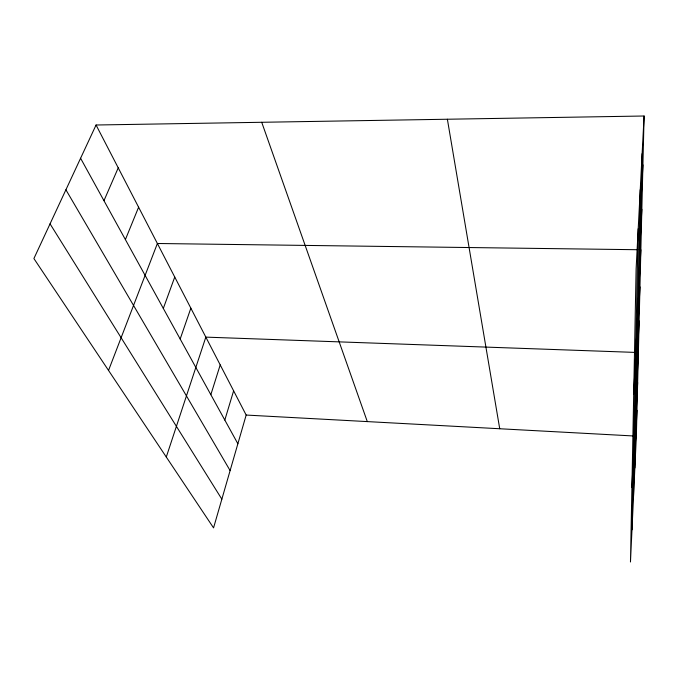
<?xml version="1.0" encoding="UTF-8"?>
<svg xmlns="http://www.w3.org/2000/svg" width="678" height="678" viewBox="0 0 678 678"><rect width="100%" height="100%" fill="white"/><g stroke="black" fill="none" stroke-linecap="round" stroke-linejoin="round"><path stroke-width="1.02" d="M631.972 529.815L638.21 228.766M633.464 497.872L640.252 189.645M634.862 467.981L642.134 153.669M644.1 116.006L636.354 436.132L630.472 561.994L636.108 268.903L644.1 116.006L96.064 125.006L33.9 258.547L213.553 527.882L246.165 415.055L96.064 125.006M631.904 487.448L638.379 352.518M636.074 415.733L637.651 382.519M635.447 442.836L636.981 410.317M633.701 393.926L640.863 249.767M638.235 322.143L639.964 286.879M637.464 355.603L639.142 321.016M641.015 202.002L642.922 164.864M639.998 245.8L641.846 209.256M224.816 420.055L233.622 390.825M210.841 394.681L220.214 364.908M166.288 457.014L205.832 337.127L635.261 352.407M180.179 339.017L190.857 308.176M163.322 308.414L174.746 277.048M108.531 370.425L157.381 243.495L637.718 249.724M125.396 239.571L138.609 207.205M103.963 200.68L118.235 167.847M246.165 415.055L633.184 435.954M50.053 223.85L221.85 499.178M65.91 189.789L230.113 470.591M80.589 158.254L237.868 443.751M261.725 122.286L367.298 421.597M447.378 119.235L499.728 428.75"/></g></svg>
